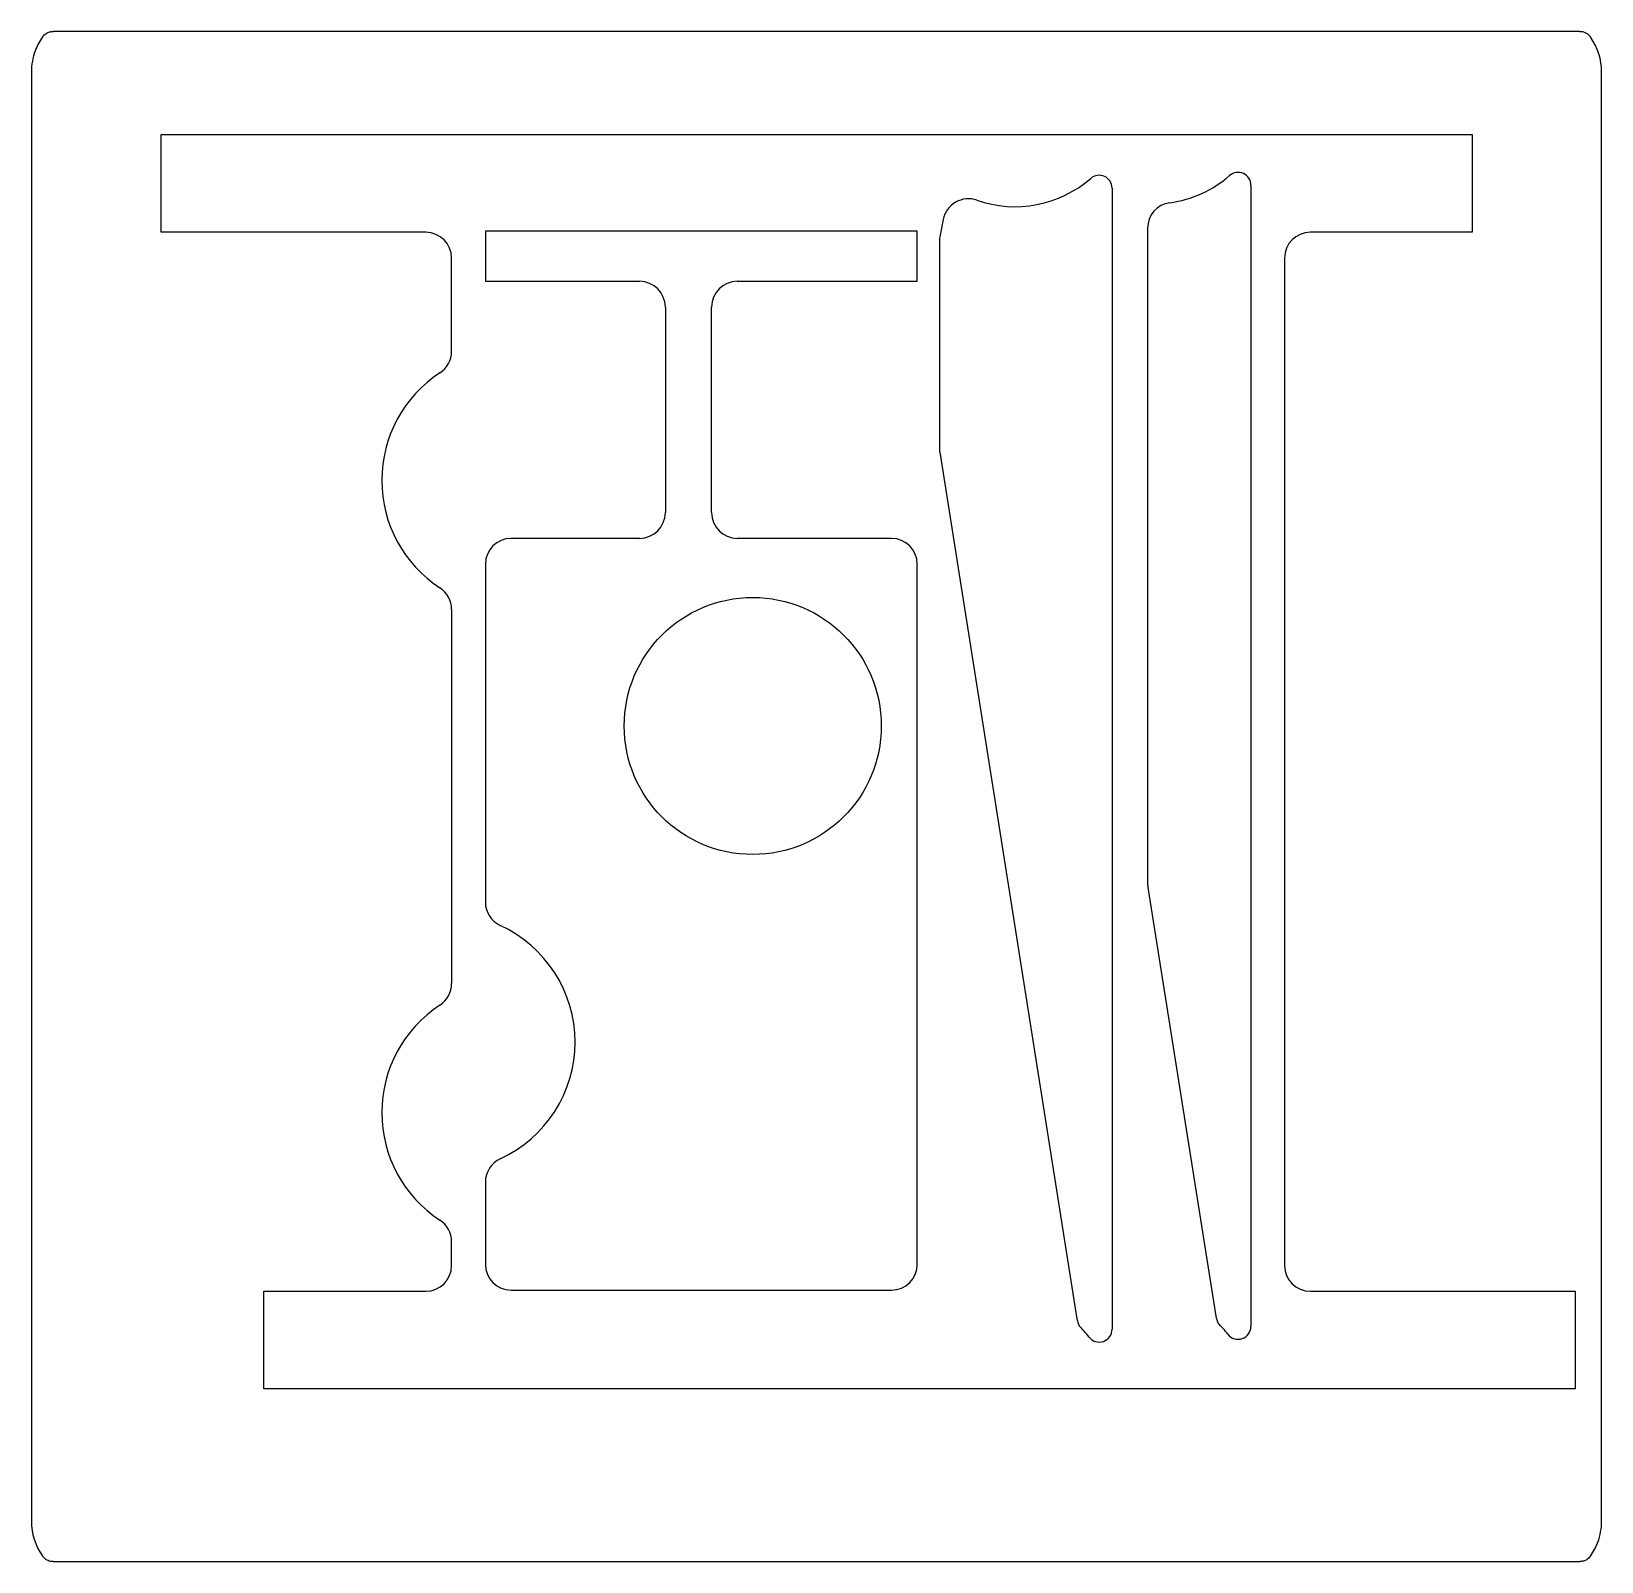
# Model space of a CAD drawing. Header units: millimetres. Extents: x -8 to 602, y 0 to 595.
import ezdxf

# ---------------------------------------------------------------- set-up
doc = ezdxf.new("R2010")
doc.units = ezdxf.units.MM
doc.layers.get('0').update_dxf_attribs({"linetype": 'CONTINUOUS'})
doc.layers.add('INTERIOR_PROFILES', color=7, linetype='CONTINUOUS')
doc.layers.add('OUTER_PROFILES', color=7, linetype='CONTINUOUS')

msp = doc.modelspace()

# ---------------------------------------------------------------- linework, layer by layer
for p, q in [((411.93, 534.39), (411.93, 405.48)), ((465.95, 535.5), (465.95, 406.84)), ((425.77, 518.79), (425.77, 405.48)), ((479.02, 507.18), (479.02, 406.84)), ((411.93, 405.48), (411.93, 400.37)), ((425.77, 405.48), (425.77, 400.37)), ((465.95, 406.84), (465.95, 400.88)), ((479.02, 406.84), (479.02, 400.88)), ((411.93, 400.37), (411.93, 90.4)), ((425.77, 400.37), (425.77, 263.85)), ((465.95, 400.88), (465.95, 91.5)), ((479.02, 400.88), (479.02, 115.18)), ((168.17, 388.12), (168.17, 340.89)), ((155.02, 370.48), (155.02, 340.89)), ((155.02, 340.89), (155.02, 337.42)), ((155.02, 337.42), (155.02, 224.87)), ((168.17, 340.89), (168.17, 337.42)), ((168.17, 337.42), (168.17, 256.6))]:
    msp.add_line(p, q)
at = {"layer": 'INTERIOR_PROFILES'}
for p, q in [((42.02, 517.18), (42.02, 555.18)), ((42.02, 555.18), (552.02, 555.18)), ((552.02, 555.18), (552.02, 517.18)), ((145.02, 517.18), (42.02, 517.18)), ((552.02, 517.18), (489.02, 517.18)), ((155.02, 470.87), (155.02, 507.18)), ((155.02, 115.18), (155.02, 124.48)), ((82.02, 67.18), (82.02, 105.18)), ((82.02, 105.18), (145.02, 105.18)), ((489.02, 105.18), (592.02, 105.18)), ((592.02, 105.18), (592.02, 67.18)), ((592.02, 67.18), (82.02, 67.18))]:
    msp.add_line(p, q, dxfattribs=at)
msp.add_circle((272.17, 325.12), 50, dxfattribs=at)
for centre, radius, start, end in [((145.02, 507.18), 10, 0, 90), ((489.02, 507.18), 10, 90, 180), ((145.02, 470.87), 10, 303.21975, 360), ((177.89, 420.68), 50, 123.21975, 236.78025), ((145.02, 370.48), 10, 360, 56.78025), ((145.02, 224.87), 10, 303.21975, 360), ((177.89, 174.68), 50, 123.21975, 236.78025), ((145.02, 124.48), 10, 360, 56.78025), ((145.02, 115.18), 10, 270, 0), ((489.02, 115.18), 10, 180, 270)]:
    msp.add_arc(centre, radius, start, end, dxfattribs=at)
at = {"layer": 'OUTER_PROFILES'}
for p, q in [((593.91, 595.36), (0.03, 595.36)), ((-8.41, 579.64), (-8.41, 15.68)), ((602.35, 15.68), (602.35, 579.64)), ((346.25, 522.13), (344.94, 515.4)), ((336.17, 517.62), (168.17, 517.62)), ((168.17, 517.62), (168.17, 498.12)), ((336.17, 498.12), (336.17, 517.62)), ((344.75, 513.49), (344.75, 433.22)), ((168.17, 498.12), (228.17, 498.12)), ((266.17, 498.12), (336.17, 498.12)), ((238.17, 488.12), (238.17, 408.12)), ((256.17, 408.12), (256.17, 488.12)), ((344.88, 431.66), (398.29, 94.4)), ((228.17, 398.12), (178.17, 398.12)), ((326.17, 398.12), (266.17, 398.12)), ((336.17, 115.62), (336.17, 388.12)), ((425.9, 262.29), (452.31, 95.5)), ((168.17, 147.63), (168.17, 115.62)), ((178.17, 105.62), (326.17, 105.62)), ((0, 0), (593.93, 0))]:
    msp.add_line(p, q, dxfattribs=at)
for centre, radius, start, end in [((374.16, 572.16), 45, 250.78606, 310.95009), ((406.93, 534.39), 5, 360, 130.95009), ((428.18, 573.26), 45, 277.93348, 310.95009), ((460.95, 535.5), 5, 0, 130.95009), ((356.06, 520.22), 10, 70.78606, 169), ((435.77, 518.79), 10, 97.93348, 180), ((354.75, 513.49), 10, 169, 180), ((228.17, 488.12), 10, 360, 90), ((266.17, 488.12), 10, 90, 180), ((354.75, 433.22), 10, 180, 189), ((228.17, 408.12), 10, 270, 0), ((266.17, 408.12), 10, 180, 270), ((178.17, 388.12), 10, 90, 180), ((326.17, 388.12), 10, 0, 90), ((435.77, 263.85), 10, 180, 189), ((178.17, 256.6), 10, 180, 245.2402), ((153.04, 202.12), 50, 294.7598, 65.2402), ((178.17, 147.63), 10, 114.7598, 180), ((178.17, 115.62), 10, 180, 270), ((326.17, 115.62), 10, 270, 0), ((408.17, 95.96), 10, 189, 204.93819), ((366.93, 59.57), 45.5, 37.61976, 45.00625), ((462.19, 97.07), 10, 189, 204.93819), ((420.95, 60.67), 45.5, 37.61976, 45.00625), ((406.93, 90.4), 5, 217.61976, 360), ((460.95, 91.5), 5, 217.61976, 360)]:
    msp.add_arc(centre, radius, start, end, dxfattribs=at)
for points, knots in [([(-4.04, 593.27), (-5.24, 591.59), (-6.22, 589.74), (-6.95, 587.8), (-7.91, 585.2), (-8.41, 582.42), (-8.41, 579.64)], [0.1636554, 0.1636554, 0.1636554, 0.1636554, 0.4288899, 0.4288899, 0.4288899, 0.7847892, 0.7847892, 0.7847892, 0.7847892]), ([(-4.04, 593.27), (-3.66, 593.8), (-3.18, 594.25), (-2.23, 594.84), (-1.8, 595.03), (-0.9, 595.29), (-0.44, 595.36), (0.03, 595.36)], [0, 0, 0, 0, 0.1953222, 0.1953222, 0.3355081, 0.3355081, 0.4756939, 0.4756939, 0.4756939, 0.4756939]), ([(593.91, 595.36), (594.56, 595.36), (595.2, 595.23), (596.24, 594.81), (596.64, 594.57), (597.37, 593.99), (597.7, 593.65), (597.97, 593.27)], [0, 0, 0, 0, 0.1953222, 0.1953222, 0.3355081, 0.3355081, 0.4756939, 0.4756939, 0.4756939, 0.4756939]), ([(602.35, 579.64), (602.35, 584.37), (600.87, 589.1), (598.17, 592.98), (598.1, 593.08), (598.04, 593.17), (597.97, 593.27)], [2.3568035, 2.3568035, 2.3568035, 2.3568035, 2.9630408, 2.9630408, 2.9630408, 2.9779373, 2.9779373, 2.9779373, 2.9779373]), ([(-8.41, 15.68), (-8.41, 10.94), (-6.94, 6.22), (-4.24, 2.34), (-4.18, 2.26), (-4.13, 2.18), (-4.07, 2.1)], [-0.7847892, -0.7847892, -0.7847892, -0.7847892, -0.1785518, -0.1785518, -0.1785518, -0.1662093, -0.1662093, -0.1662093, -0.1662093]), ([(598, 2.1), (599.19, 3.77), (600.16, 5.6), (600.88, 7.52), (601.85, 10.12), (602.35, 12.9), (602.35, 15.68)], [0.1662093, 0.1662093, 0.1662093, 0.1662093, 0.4288899, 0.4288899, 0.4288899, 0.7847892, 0.7847892, 0.7847892, 0.7847892]), ([(0, 0), (-0.65, 0), (-1.3, 0.13), (-2.33, 0.55), (-2.74, 0.79), (-3.48, 1.37), (-3.8, 1.72), (-4.07, 2.1)], [0, 0, 0, 0, 0.1953222, 0.1953222, 0.3361504, 0.3361504, 0.4769786, 0.4769786, 0.4769786, 0.4769786]), ([(598, 2.1), (597.63, 1.57), (597.15, 1.12), (596.2, 0.52), (595.77, 0.33), (594.87, 0.07), (594.4, 0), (593.93, 0)], [0, 0, 0, 0, 0.1953222, 0.1953222, 0.3361504, 0.3361504, 0.4769786, 0.4769786, 0.4769786, 0.4769786])]:
    msp.add_open_spline(points, degree=3, knots=knots, dxfattribs=at)

doc.saveas('drawing.dxf')
